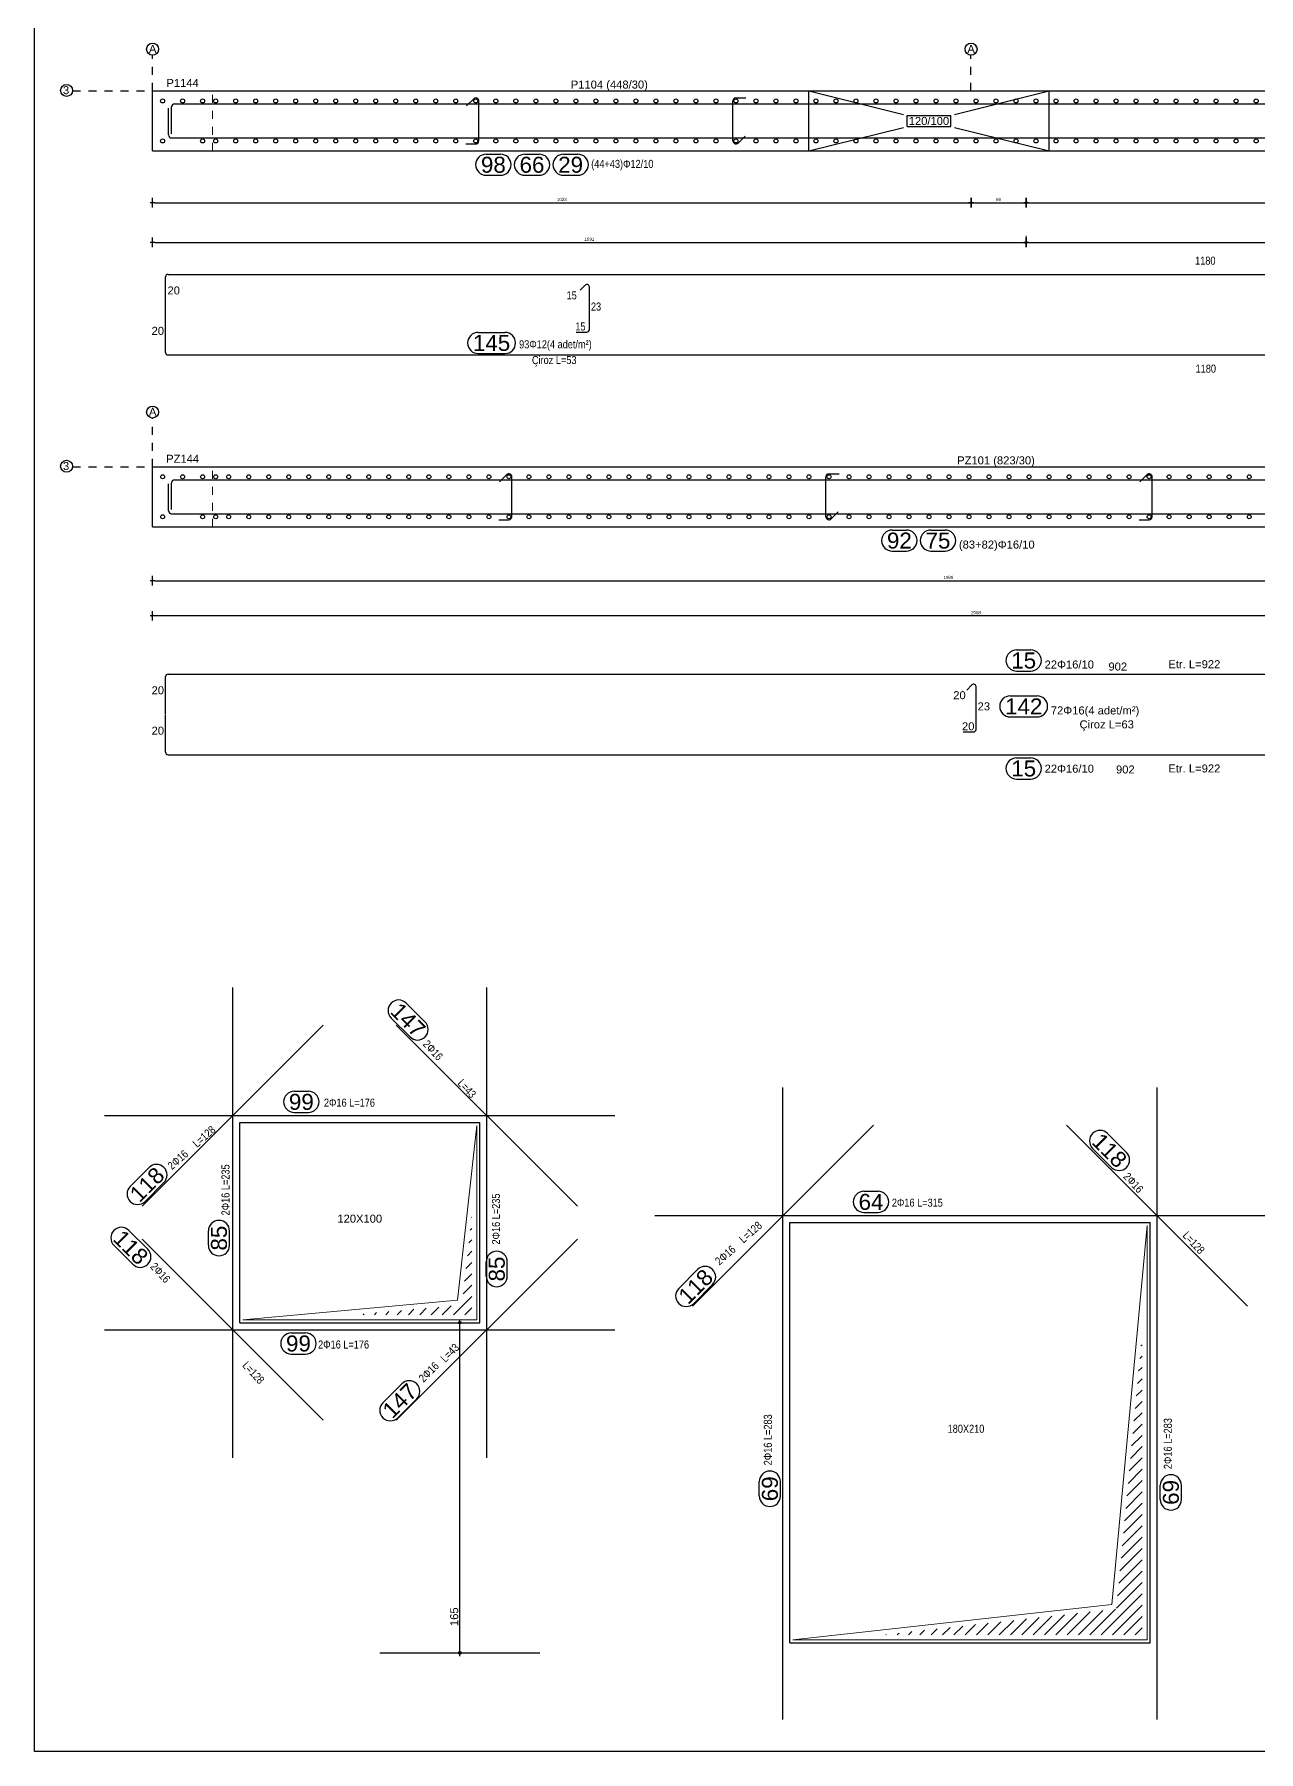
# Model space of a CAD drawing. Header units: metres. Extents: x 419734 to 420376, y 4564732 to 4565123.
# Drawn here: x 419806.01 to 419821.31, y 4564863.97 to 4564885.42 of the extents above; entities that cross this region are included whole.
import ezdxf

# ---------------------------------------------------------------- set-up
doc = ezdxf.new("R2010")
doc.units = ezdxf.units.M
doc.linetypes.add('HIDDEN4', pattern=[0.09375, 0.0625, -0.03125])
doc.linetypes.add('TRATTO-PUNTO', pattern=[1, 0.5, -0.25, 0, -0.25])
doc.layers.get('Defpoints').update_dxf_attribs({"color": 5})
for name, color, linetype in [('07-SIMBOLI', 1, 'Continuous'), ('Standart', 7, 'Continuous'), ('SW_ASSI', 7, 'TRATTO-PUNTO'), ('SW_DIM', 33, 'Continuous'), ('SW_MAGRONE', 2, 'Continuous'), ('SW_SEZIONI-ARMATURA', 3, 'Continuous'), ('SW_SEZIONI_CARPENTERIA', 4, 'Continuous'), ('SW_TXT_TESTI', 1, 'Continuous')]:
    doc.layers.add(name, color=color, linetype=linetype)
doc.styles.add('arial_1_18', font='arial.ttf', dxfattribs={"height": 0.2})
doc.styles.add('SWS', font='ARIALN.TTF')
doc.dimstyles.new('DIM-SW-20_cm', dxfattribs={"dimtxt": 0.04, "dimasz": 0.03, "dimexe": 0.125, "dimexo": 0.125, "dimgap": 0.02, "dimtad": 1, "dimdec": 0, "dimlfac": 100, "dimzin": 1, "dimdsep": 46, "dimtxsty": 'SWS', "dimblk1": 'D', "dimblk2": 'D', "dimsah": 1, "dimcen": 0.003, "dimdle": 0.0625, "dimse1": 1, "dimse2": 1, "dimclrd": 256, "dimclre": 256, "dimclrt": 256, "dimazin": 0, "dimtfac": 0.75, "dimtdec": 0, "dimtmove": 1, "dimatfit": 3, "dimldrblk": 'D', "dimfxl": 0.125, "dimtvp": 1.5, "dimtolj": 1, "dimtzin": 0, "dimarcsym": 0})

# ---------------------------------------------------------------- blocks, each defined once
blk = doc.blocks.new('D')
for p, q in [((-1, 0), (1, 0)), ((0, 2), (0, -2))]:
    blk.add_line(p, q)
at = {"const_width": 0.141}
blk.add_lwpolyline([(0.48, 0.48), (-0.48, -0.48)], dxfattribs=at)
blk = doc.blocks.new('*D1401')
at = {"layer": 'Defpoints', "color": 0, "ltscale": 0.5, "transparency": 16777216}
for p in [(419807.489, 4564878.161), (419807.489, 4564878.159), (419828.066, 4564878.161)]:
    blk.add_point(p, dxfattribs=at)
at = {"layer": 'SW_DIM', "lineweight": -2, "ltscale": 0.5, "transparency": 16777216}
blk.add_line((419828.036, 4564878.159), (419807.519, 4564878.159), dxfattribs=at)
at = {"layer": 'SW_DIM', "lineweight": -2, "ltscale": 0.5, "transparency": 16777216, "xscale": 0.03, "yscale": 0.03, "zscale": 0.03, "rotation": 180}
blk.add_blockref('D', (419807.489, 4564878.159), dxfattribs=at)
at = {"layer": 'SW_DIM', "lineweight": -2, "ltscale": 0.5, "transparency": 16777216, "xscale": 0.03, "yscale": 0.03, "zscale": 0.03}
blk.add_blockref('D', (419828.066, 4564878.159), dxfattribs=at)
at = {"layer": 'SW_DIM', "ltscale": 0.5, "transparency": 16777216, "insert": (419817.777, 4564878.199), "char_height": 0.04, "attachment_point": 5, "style": 'SWS'}
blk.add_mtext('\\A1;2058', dxfattribs=at)
blk = doc.blocks.new('*D1415')
at = {"layer": 'Defpoints', "color": 0, "ltscale": 0.5, "transparency": 16777216}
for p in [(419807.489, 4564879.271), (419827.377, 4564878.597), (419827.377, 4564878.311)]:
    blk.add_point(p, dxfattribs=at)
at = {"layer": 'SW_DIM', "lineweight": -2, "ltscale": 0.5, "transparency": 16777216}
blk.add_line((419807.519, 4564878.597), (419827.347, 4564878.597), dxfattribs=at)
at = {"layer": 'SW_DIM', "lineweight": -2, "ltscale": 0.5, "transparency": 16777216, "xscale": 0.03, "yscale": 0.03, "zscale": 0.03, "rotation": 180}
blk.add_blockref('D', (419807.489, 4564878.597), dxfattribs=at)
at = {"layer": 'SW_DIM', "lineweight": -2, "ltscale": 0.5, "transparency": 16777216, "xscale": 0.03, "yscale": 0.03, "zscale": 0.03}
blk.add_blockref('D', (419827.377, 4564878.597), dxfattribs=at)
at = {"layer": 'SW_DIM', "ltscale": 0.5, "transparency": 16777216, "insert": (419817.433, 4564878.638), "char_height": 0.04, "attachment_point": 5, "style": 'SWS'}
blk.add_mtext('\\A1;1989', dxfattribs=at)
blk = doc.blocks.new('*D1416')
at = {"layer": 'Defpoints', "color": 0, "ltscale": 0.5, "transparency": 16777216}
for p in [(419807.489, 4564883.967), (419817.715, 4564883.321), (419817.715, 4564883.007)]:
    blk.add_point(p, dxfattribs=at)
at = {"layer": 'SW_DIM', "lineweight": -2, "ltscale": 0.5, "transparency": 16777216}
blk.add_line((419807.519, 4564883.321), (419817.685, 4564883.321), dxfattribs=at)
at = {"layer": 'SW_DIM', "lineweight": -2, "ltscale": 0.5, "transparency": 16777216, "xscale": 0.03, "yscale": 0.03, "zscale": 0.03, "rotation": 180}
blk.add_blockref('D', (419807.489, 4564883.321), dxfattribs=at)
at = {"layer": 'SW_DIM', "lineweight": -2, "ltscale": 0.5, "transparency": 16777216, "xscale": 0.03, "yscale": 0.03, "zscale": 0.03}
blk.add_blockref('D', (419817.715, 4564883.321), dxfattribs=at)
at = {"layer": 'SW_DIM', "ltscale": 0.5, "transparency": 16777216, "insert": (419812.602, 4564883.361), "char_height": 0.04, "attachment_point": 5, "style": 'SWS'}
blk.add_mtext('\\A1;1023', dxfattribs=at)
blk = doc.blocks.new('*D1405')
at = {"layer": 'Defpoints', "color": 0, "ltscale": 0.5, "transparency": 16777216}
for p in [(419818.403, 4564883.321), (419817.715, 4564883.007), (419818.403, 4564883.007)]:
    blk.add_point(p, dxfattribs=at)
at = {"layer": 'SW_DIM', "lineweight": -2, "ltscale": 0.5, "transparency": 16777216}
blk.add_line((419817.745, 4564883.321), (419818.373, 4564883.321), dxfattribs=at)
at = {"layer": 'SW_DIM', "lineweight": -2, "ltscale": 0.5, "transparency": 16777216, "xscale": 0.03, "yscale": 0.03, "zscale": 0.03, "rotation": 180}
blk.add_blockref('D', (419817.715, 4564883.321), dxfattribs=at)
at = {"layer": 'SW_DIM', "lineweight": -2, "ltscale": 0.5, "transparency": 16777216, "xscale": 0.03, "yscale": 0.03, "zscale": 0.03}
blk.add_blockref('D', (419818.403, 4564883.321), dxfattribs=at)
at = {"layer": 'SW_DIM', "ltscale": 0.5, "transparency": 16777216, "insert": (419818.059, 4564883.361), "char_height": 0.04, "attachment_point": 5, "style": 'SWS'}
blk.add_mtext('\\A1;69', dxfattribs=at)
blk = doc.blocks.new('*D1406')
at = {"layer": 'Defpoints', "color": 0, "ltscale": 0.5, "transparency": 16777216}
for p in [(419827.377, 4564883.321), (419818.403, 4564883.007), (419827.377, 4564883.007)]:
    blk.add_point(p, dxfattribs=at)
at = {"layer": 'SW_DIM', "lineweight": -2, "ltscale": 0.5, "transparency": 16777216}
blk.add_line((419818.433, 4564883.321), (419827.347, 4564883.321), dxfattribs=at)
at = {"layer": 'SW_DIM', "lineweight": -2, "ltscale": 0.5, "transparency": 16777216, "xscale": 0.03, "yscale": 0.03, "zscale": 0.03, "rotation": 180}
blk.add_blockref('D', (419818.403, 4564883.321), dxfattribs=at)
at = {"layer": 'SW_DIM', "lineweight": -2, "ltscale": 0.5, "transparency": 16777216, "xscale": 0.03, "yscale": 0.03, "zscale": 0.03}
blk.add_blockref('D', (419827.377, 4564883.321), dxfattribs=at)
at = {"layer": 'SW_DIM', "ltscale": 0.5, "transparency": 16777216, "insert": (419822.89, 4564883.361), "char_height": 0.04, "attachment_point": 5, "style": 'SWS'}
blk.add_mtext('\\A1;897', dxfattribs=at)
blk = doc.blocks.new('*D1417')
at = {"layer": 'Defpoints', "color": 0, "ltscale": 0.5, "transparency": 16777216}
for p in [(419807.489, 4564883.967), (419818.403, 4564882.857), (419818.403, 4564882.824)]:
    blk.add_point(p, dxfattribs=at)
at = {"layer": 'SW_DIM', "lineweight": -2, "ltscale": 0.5, "transparency": 16777216}
blk.add_line((419807.519, 4564882.824), (419818.373, 4564882.824), dxfattribs=at)
at = {"layer": 'SW_DIM', "lineweight": -2, "ltscale": 0.5, "transparency": 16777216, "xscale": 0.03, "yscale": 0.03, "zscale": 0.03, "rotation": 180}
blk.add_blockref('D', (419807.489, 4564882.824), dxfattribs=at)
at = {"layer": 'SW_DIM', "lineweight": -2, "ltscale": 0.5, "transparency": 16777216, "xscale": 0.03, "yscale": 0.03, "zscale": 0.03}
blk.add_blockref('D', (419818.403, 4564882.824), dxfattribs=at)
at = {"layer": 'SW_DIM', "ltscale": 0.5, "transparency": 16777216, "insert": (419812.946, 4564882.864), "char_height": 0.04, "attachment_point": 5, "style": 'SWS'}
blk.add_mtext('\\A1;1091', dxfattribs=at)
blk = doc.blocks.new('*D1410')
at = {"layer": 'Defpoints', "color": 0, "ltscale": 0.5, "transparency": 16777216}
for p in [(419828.066, 4564883.171), (419818.403, 4564882.857), (419828.066, 4564882.824)]:
    blk.add_point(p, dxfattribs=at)
at = {"layer": 'SW_DIM', "lineweight": -2, "ltscale": 0.5, "transparency": 16777216}
blk.add_line((419818.433, 4564882.824), (419828.036, 4564882.824), dxfattribs=at)
at = {"layer": 'SW_DIM', "lineweight": -2, "ltscale": 0.5, "transparency": 16777216, "xscale": 0.03, "yscale": 0.03, "zscale": 0.03, "rotation": 180}
blk.add_blockref('D', (419818.403, 4564882.824), dxfattribs=at)
at = {"layer": 'SW_DIM', "lineweight": -2, "ltscale": 0.5, "transparency": 16777216, "xscale": 0.03, "yscale": 0.03, "zscale": 0.03}
blk.add_blockref('D', (419828.066, 4564882.824), dxfattribs=at)
at = {"layer": 'SW_DIM', "ltscale": 0.5, "transparency": 16777216, "insert": (419823.234, 4564882.864), "char_height": 0.04, "attachment_point": 5, "style": 'SWS'}
blk.add_mtext('\\A1;966', dxfattribs=at)

msp = doc.modelspace()

# ---------------------------------------------------------------- linework, layer by layer
at = {"layer": '07-SIMBOLI', "color": 1}
for centre in [(419807.48948, 4564885.23926), (419817.71481, 4564885.23926), (419806.4146, 4564884.72343), (419807.48948, 4564880.70458), (419806.4146, 4564880.0276)]:
    msp.add_circle(centre, 0.075, dxfattribs=at)
at = {"layer": 'Standart', "color": 2}
msp.add_lwpolyline([(419945.91166, 4564863.96691), (419806.01166, 4564863.96691), (419806.01166, 4564906.01358)], dxfattribs=at)
at = {"layer": 'Standart', "color": 1, "linetype": 'HIDDEN4', "lineweight": 5}
for points in [[(419808.23933, 4564883.96705), (419808.23933, 4564884.71705)], [(419808.23933, 4564879.27122), (419808.23933, 4564880.02122)]]:
    msp.add_lwpolyline(points, dxfattribs=at)
at = {"layer": 'Standart', "color": 1, "linetype": 'Continuous', "lineweight": 5}
msp.add_lwpolyline([(419818.40268, 4564882.83205), (419818.40268, 4564882.90705)], dxfattribs=at)
at = {"layer": 'Standart', "color": 2, "linetype": 'Continuous', "lineweight": 5}
for points in [[(419811.29753, 4564869.60656), (419811.54003, 4564871.78906)], [(419811.54003, 4564869.36406), (419811.54003, 4564871.78906)], [(419811.4754, 4564870.64151), (419811.47753, 4564870.64363)], [(419811.45772, 4564870.48236), (419811.47753, 4564870.50216)], [(419819.47253, 4564865.80656), (419819.91503, 4564870.53906)], [(419819.91503, 4564865.36406), (419819.91503, 4564870.53906)], [(419811.42236, 4564870.16406), (419811.47753, 4564870.21923)], [(419811.44004, 4564870.32321), (419811.47753, 4564870.3607)], [(419811.40467, 4564870.00491), (419811.47753, 4564870.07777)], [(419811.36931, 4564869.68661), (419811.47753, 4564869.79484)], [(419811.38699, 4564869.84576), (419811.47753, 4564869.9363)], [(419808.61503, 4564869.36406), (419811.29753, 4564869.60656)], [(419810.96779, 4564869.42656), (419811.06391, 4564869.52269)], [(419811.10926, 4564869.42656), (419811.21944, 4564869.53675)], [(419811.25072, 4564869.42656), (419811.47753, 4564869.65337)], [(419808.61503, 4564869.36406), (419811.54003, 4564869.36406)], [(419810.11899, 4564869.42656), (419810.13076, 4564869.43833)], [(419810.26046, 4564869.42656), (419810.28629, 4564869.45239)], [(419810.40193, 4564869.42656), (419810.44181, 4564869.46645)], [(419810.5434, 4564869.42656), (419810.59734, 4564869.48051)], [(419810.68486, 4564869.42656), (419810.75286, 4564869.49457)], [(419810.82632, 4564869.42656), (419810.90839, 4564869.50863)], [(419811.39219, 4564869.42656), (419811.47753, 4564869.5119)], [(419819.85182, 4564869.19172), (419819.85253, 4564869.19243)], [(419819.82264, 4564868.8796), (419819.85253, 4564868.90949)], [(419819.83723, 4564869.03566), (419819.85253, 4564869.05096)], [(419819.80805, 4564868.72355), (419819.85253, 4564868.76803)], [(419819.77887, 4564868.41143), (419819.85253, 4564868.4851)], [(419819.79346, 4564868.56749), (419819.85253, 4564868.62656)], [(419819.76427, 4564868.25537), (419819.85253, 4564868.34363)], [(419819.73509, 4564867.94326), (419819.85253, 4564868.0607)], [(419819.74968, 4564868.09932), (419819.85253, 4564868.20217)], [(419819.7205, 4564867.7872), (419819.85253, 4564867.91923)], [(419819.69132, 4564867.47509), (419819.85253, 4564867.6363)], [(419819.70591, 4564867.63114), (419819.85253, 4564867.77777)], [(419819.67672, 4564867.31903), (419819.85253, 4564867.49484)], [(419819.64753, 4564867.00691), (419819.85253, 4564867.2119)], [(419819.66213, 4564867.16297), (419819.85253, 4564867.35337)], [(419819.63294, 4564866.85085), (419819.85253, 4564867.07044)], [(419819.60376, 4564866.53874), (419819.85253, 4564866.78751)], [(419819.61835, 4564866.6948), (419819.85253, 4564866.92897)], [(419819.58917, 4564866.38268), (419819.85253, 4564866.64604)], [(419819.55999, 4564866.07057), (419819.85253, 4564866.36311)], [(419819.57458, 4564866.22662), (419819.85253, 4564866.50457)], [(419819.5454, 4564865.91451), (419819.85253, 4564866.22164)], [(419819.34039, 4564865.42656), (419819.85253, 4564865.93871)], [(419819.53081, 4564865.75845), (419819.85253, 4564866.08018)], [(419815.49003, 4564865.36406), (419819.47253, 4564865.80656)], [(419818.49159, 4564865.42656), (419818.72572, 4564865.6607)], [(419818.63305, 4564865.42656), (419818.88487, 4564865.67838)], [(419818.77452, 4564865.42656), (419819.04402, 4564865.69607)], [(419818.91598, 4564865.42656), (419819.20317, 4564865.71375)], [(419819.05745, 4564865.42656), (419819.36232, 4564865.73143)], [(419819.19892, 4564865.42656), (419819.52147, 4564865.74912)], [(419819.48184, 4564865.42656), (419819.85253, 4564865.79724)], [(419816.794, 4564865.42656), (419816.81593, 4564865.4485)], [(419816.93547, 4564865.42656), (419816.97508, 4564865.46618)], [(419817.07692, 4564865.42656), (419817.13423, 4564865.48387)], [(419817.21839, 4564865.42656), (419817.29338, 4564865.50155)], [(419817.35986, 4564865.42656), (419817.45253, 4564865.51923)], [(419817.50133, 4564865.42656), (419817.61168, 4564865.53692)], [(419817.64279, 4564865.42656), (419817.77083, 4564865.5546)], [(419817.78426, 4564865.42656), (419817.92998, 4564865.57228)], [(419817.92572, 4564865.42656), (419818.08913, 4564865.58997)], [(419818.06719, 4564865.42656), (419818.24828, 4564865.60765)], [(419818.20866, 4564865.42656), (419818.40742, 4564865.62533)], [(419818.35012, 4564865.42656), (419818.56657, 4564865.64302)], [(419819.62331, 4564865.42656), (419819.85253, 4564865.65578)], [(419819.76478, 4564865.42656), (419819.85253, 4564865.51431)], [(419815.49003, 4564865.36406), (419819.91503, 4564865.36406)], [(419816.65253, 4564865.42656), (419816.65678, 4564865.43082)]]:
    msp.add_lwpolyline(points, dxfattribs=at)
at = {"layer": 'SW_ASSI', "ltscale": 0.2}
for points in [[(419807.48933, 4564884.71705), (419807.48933, 4564885.16426)], [(419817.71466, 4564884.71705), (419817.71466, 4564885.16426)], [(419806.48933, 4564884.71705), (419807.48933, 4564884.71705)], [(419807.48933, 4564880.02122), (419807.48933, 4564880.62958)], [(419806.48933, 4564880.02122), (419807.48933, 4564880.02122)]]:
    msp.add_lwpolyline(points, dxfattribs=at)
at = {"layer": 'SW_DIM', "linetype": 'Continuous', "lineweight": -3}
for points in [[(419811.30253, 4564869.32656), (419811.39253, 4564869.32656)], [(419811.32753, 4564865.16156), (419811.32753, 4564869.36656)], [(419811.30253, 4564865.20156), (419811.39253, 4564865.20156)]]:
    msp.add_lwpolyline(points, dxfattribs=at)
for centre in [(419811.32753, 4564869.32656), (419811.32753, 4564865.20156)]:
    msp.add_circle(centre, 0.015, dxfattribs=at)
at = {"layer": 'SW_MAGRONE'}
for points in [[(419807.48933, 4564884.71705), (419865.30864, 4564884.71705)], [(419807.48933, 4564883.96705), (419807.48933, 4564884.71705)], [(419815.68933, 4564883.96705), (419815.68933, 4564884.71705)], [(419815.68933, 4564884.71705), (419816.86933, 4564884.42205)], [(419817.50933, 4564884.42205), (419818.68933, 4564884.71705)], [(419818.68933, 4564883.96705), (419818.68933, 4564884.71705)], [(419816.91684, 4564884.41205), (419817.46183, 4564884.41205)], [(419816.91684, 4564884.27205), (419816.91684, 4564884.41205)], [(419817.46183, 4564884.27205), (419817.46183, 4564884.41205)], [(419815.68933, 4564883.96705), (419816.86933, 4564884.26205)], [(419816.91684, 4564884.27205), (419817.46183, 4564884.27205)], [(419817.50933, 4564884.26205), (419818.68933, 4564883.96705)], [(419807.48933, 4564883.96705), (419864.43364, 4564883.96705)], [(419807.48933, 4564880.02122), (419865.30864, 4564880.02122)], [(419807.48933, 4564879.27122), (419807.48933, 4564880.02122)], [(419807.48933, 4564879.27122), (419864.43364, 4564879.27122)]]:
    msp.add_lwpolyline(points, dxfattribs=at)
at = {"layer": 'SW_SEZIONI-ARMATURA'}
for points in [[(419807.76433, 4564884.55455), (419837.15183, 4564884.55455)], [(419811.41277, 4564884.53018), (419811.50116, 4564884.61857)], [(419811.56518, 4564884.09205), (419811.56518, 4564884.59205)], [(419814.74018, 4564884.09205), (419814.74018, 4564884.59205)], [(419814.77768, 4564884.62955), (419814.90268, 4564884.62955)], [(419807.68933, 4564884.16705), (419807.68933, 4564884.50205)], [(419807.72683, 4564884.18205), (419807.72683, 4564884.51705)], [(419807.72683, 4564884.12955), (419865.04614, 4564884.12955)], [(419814.80419, 4564884.06554), (419814.89258, 4564884.15392)], [(419811.40268, 4564884.05455), (419811.52768, 4564884.05455)], [(419811.65774, 4564883.92705), (419811.8365, 4564883.92705)], [(419812.14029, 4564883.92705), (419812.31905, 4564883.92705)], [(419812.62284, 4564883.92705), (419812.8016, 4564883.92705)], [(419811.65774, 4564883.66305), (419811.8365, 4564883.66305)], [(419812.14029, 4564883.66305), (419812.31905, 4564883.66305)], [(419812.62284, 4564883.66305), (419812.8016, 4564883.66305)], [(419807.68183, 4564882.42455), (419837.15183, 4564882.42455)], [(419807.65183, 4564881.92455), (419807.65183, 4564882.39455)], [(419812.8311, 4564882.22715), (419812.89479, 4564882.29084)], [(419812.94601, 4564881.73455), (419812.94601, 4564882.26963)], [(419807.65183, 4564881.44955), (419807.65183, 4564881.91955)], [(419811.55738, 4564881.70059), (419811.89152, 4564881.70059)], [(419812.78351, 4564881.70455), (419812.91601, 4564881.70455)], [(419807.68183, 4564881.41955), (419837.16429, 4564881.41955)], [(419811.55738, 4564881.43659), (419811.89152, 4564881.43659)], [(419807.76433, 4564879.85872), (419830.21054, 4564879.85872)], [(419811.8256, 4564879.83435), (419811.91399, 4564879.92274)], [(419811.97801, 4564879.39622), (419811.97801, 4564879.89622)], [(419815.90301, 4564879.39622), (419815.90301, 4564879.89622)], [(419815.94051, 4564879.93372), (419816.06551, 4564879.93372)], [(419819.8256, 4564879.83435), (419819.91399, 4564879.92274)], [(419819.97801, 4564879.39622), (419819.97801, 4564879.89622)], [(419807.68933, 4564879.47122), (419807.68933, 4564879.80622)], [(419807.72683, 4564879.48622), (419807.72683, 4564879.82122)], [(419807.72683, 4564879.43372), (419830.21054, 4564879.43372)], [(419815.96702, 4564879.36971), (419816.05541, 4564879.45809)], [(419811.81551, 4564879.35872), (419811.94051, 4564879.35872)], [(419816.73043, 4564879.23122), (419816.90919, 4564879.23122)], [(419817.21298, 4564879.23122), (419817.39174, 4564879.23122)], [(419819.81551, 4564879.35872), (419819.94051, 4564879.35872)], [(419816.73043, 4564878.96722), (419816.90919, 4564878.96722)], [(419817.21298, 4564878.96722), (419817.39174, 4564878.96722)], [(419818.28383, 4564877.73272), (419818.46259, 4564877.73272)], [(419818.28383, 4564877.46872), (419818.46259, 4564877.46872)], [(419807.65183, 4564876.92872), (419807.65183, 4564877.39872)], [(419807.68183, 4564877.42872), (419830.21054, 4564877.42872)], [(419817.66251, 4564877.23132), (419817.72621, 4564877.29501)], [(419817.77742, 4564876.73872), (419817.77742, 4564877.2738)], [(419818.20614, 4564877.15892), (419818.54028, 4564877.15892)], [(419807.65183, 4564876.45372), (419807.65183, 4564876.92372)], [(419818.20614, 4564876.89492), (419818.54028, 4564876.89492)], [(419817.61492, 4564876.70872), (419817.74742, 4564876.70872)], [(419807.68183, 4564876.42372), (419830.21054, 4564876.42372)], [(419818.28383, 4564876.38372), (419818.46259, 4564876.38372)], [(419818.28383, 4564876.11972), (419818.46259, 4564876.11972)], [(419808.49003, 4564867.63906), (419808.49003, 4564873.51406)], [(419811.66503, 4564867.63906), (419811.66503, 4564873.51406)], [(419810.89333, 4564873.08378), (419810.65706, 4564873.32006)], [(419807.35866, 4564870.78269), (419809.6214, 4564873.04543)], [(419810.70666, 4564872.8971), (419810.47038, 4564873.13338)], [(419812.7964, 4564870.78269), (419810.53366, 4564873.04543)], [(419809.25827, 4564872.21806), (419809.43703, 4564872.21806)], [(419815.36503, 4564864.36887), (419815.36503, 4564872.26406)], [(419820.04003, 4564864.36887), (419820.04003, 4564872.26406)], [(419806.89003, 4564871.91406), (419813.26503, 4564871.91406)], [(419809.25827, 4564871.95406), (419809.43703, 4564871.95406)], [(419814.23366, 4564869.53269), (419816.4964, 4564871.79543)], [(419821.1714, 4564869.53269), (419818.90866, 4564871.79543)], [(419819.6576, 4564871.4543), (419819.42132, 4564871.69058)], [(419819.47092, 4564871.26762), (419819.23465, 4564871.5039)], [(419807.20851, 4564871.02926), (419807.44479, 4564871.26554)], [(419807.39519, 4564870.84258), (419807.63147, 4564871.07886)], [(419816.37621, 4564870.96806), (419816.55497, 4564870.96806)], [(419813.76503, 4564870.66406), (419821.64003, 4564870.66406)], [(419816.37621, 4564870.70406), (419816.55497, 4564870.70406)], [(419807.42879, 4564870.24373), (419807.19251, 4564870.48001)], [(419808.18603, 4564870.29415), (419808.18603, 4564870.47291)], [(419808.45003, 4564870.29415), (419808.45003, 4564870.47291)], [(419807.24212, 4564870.05706), (419807.00584, 4564870.29333)], [(419807.35866, 4564870.37043), (419809.6214, 4564868.10769)], [(419810.53366, 4564868.10769), (419812.7964, 4564870.37043)], [(419811.65715, 4564869.908), (419811.65715, 4564870.08676)], [(419811.92115, 4564869.908), (419811.92115, 4564870.08676)], [(419814.06291, 4564869.7548), (419814.29919, 4564869.99108)], [(419814.24958, 4564869.56812), (419814.48586, 4564869.8044)], [(419806.89003, 4564869.23906), (419813.26503, 4564869.23906)], [(419809.22211, 4564869.19906), (419809.40088, 4564869.19906)], [(419809.22211, 4564868.93506), (419809.40088, 4564868.93506)], [(419810.36637, 4564868.32605), (419810.60265, 4564868.56233)], [(419810.55305, 4564868.13938), (419810.78933, 4564868.37565)], [(419815.06969, 4564867.16189), (419815.06969, 4564867.34065)], [(419815.33369, 4564867.16189), (419815.33369, 4564867.34065)], [(419820.08003, 4564867.11636), (419820.08003, 4564867.29513)], [(419820.34403, 4564867.11636), (419820.34403, 4564867.29513)]]:
    msp.add_lwpolyline(points, dxfattribs=at)
for centre in [(419807.61433, 4564884.59205), (419807.86433, 4564884.59205), (419808.11433, 4564884.59205), (419808.27768, 4564884.59205), (419808.52768, 4564884.59205), (419808.77768, 4564884.59205), (419809.02768, 4564884.59205), (419809.27768, 4564884.59205), (419809.52768, 4564884.59205), (419809.77768, 4564884.59205), (419810.02768, 4564884.59205), (419810.27768, 4564884.59205), (419810.52768, 4564884.59205), (419810.77768, 4564884.59205), (419811.02768, 4564884.59205), (419811.27768, 4564884.59205), (419811.52768, 4564884.59205), (419811.77768, 4564884.59205), (419812.02768, 4564884.59205), (419812.27768, 4564884.59205), (419812.52768, 4564884.59205), (419812.77768, 4564884.59205), (419813.02768, 4564884.59205), (419813.27768, 4564884.59205), (419813.52768, 4564884.59205), (419813.77768, 4564884.59205), (419814.02768, 4564884.59205), (419814.27768, 4564884.59205), (419814.52768, 4564884.59205), (419814.77768, 4564884.59205), (419815.02768, 4564884.59205), (419815.27768, 4564884.59205), (419815.52768, 4564884.59205), (419815.77768, 4564884.59205), (419816.02768, 4564884.59205), (419816.27768, 4564884.59205), (419816.52768, 4564884.59205), (419816.77768, 4564884.59205), (419817.02768, 4564884.59205), (419817.27768, 4564884.59205), (419817.52768, 4564884.59205), (419817.77768, 4564884.59205), (419818.02768, 4564884.59205), (419818.27768, 4564884.59205), (419818.52768, 4564884.59205), (419818.77768, 4564884.59205), (419819.02768, 4564884.59205), (419819.27768, 4564884.59205), (419819.52768, 4564884.59205), (419819.77768, 4564884.59205), (419820.02768, 4564884.59205), (419820.27768, 4564884.59205), (419820.52768, 4564884.59205), (419820.77768, 4564884.59205), (419821.02768, 4564884.59205), (419821.27768, 4564884.59205), (419807.61433, 4564884.09205), (419808.11433, 4564884.09205), (419808.27768, 4564884.09205), (419808.52768, 4564884.09205), (419808.77768, 4564884.09205), (419809.02768, 4564884.09205), (419809.27768, 4564884.09205), (419809.52768, 4564884.09205), (419809.77768, 4564884.09205), (419810.02768, 4564884.09205), (419810.27768, 4564884.09205), (419810.52768, 4564884.09205), (419810.77768, 4564884.09205), (419811.02768, 4564884.09205), (419811.27768, 4564884.09205), (419811.52768, 4564884.09205), (419811.77768, 4564884.09205), (419812.02768, 4564884.09205), (419812.27768, 4564884.09205), (419812.52768, 4564884.09205), (419812.77768, 4564884.09205), (419813.02768, 4564884.09205), (419813.27768, 4564884.09205), (419813.52768, 4564884.09205), (419813.77768, 4564884.09205), (419814.02768, 4564884.09205), (419814.27768, 4564884.09205), (419814.52768, 4564884.09205), (419814.77768, 4564884.09205), (419815.02768, 4564884.09205), (419815.27768, 4564884.09205), (419815.52768, 4564884.09205), (419815.77768, 4564884.09205), (419816.02768, 4564884.09205), (419816.27768, 4564884.09205), (419816.52768, 4564884.09205), (419816.77768, 4564884.09205), (419817.02768, 4564884.09205), (419817.27768, 4564884.09205), (419817.52768, 4564884.09205), (419817.77768, 4564884.09205), (419818.02768, 4564884.09205), (419818.27768, 4564884.09205), (419818.52768, 4564884.09205), (419818.77768, 4564884.09205), (419819.02768, 4564884.09205), (419819.27768, 4564884.09205), (419819.52768, 4564884.09205), (419819.77768, 4564884.09205), (419820.02768, 4564884.09205), (419820.27768, 4564884.09205), (419820.52768, 4564884.09205), (419820.77768, 4564884.09205), (419821.02768, 4564884.09205), (419821.27768, 4564884.09205), (419807.61433, 4564879.89622), (419807.86433, 4564879.89622), (419808.11433, 4564879.89622), (419808.27742, 4564879.89622), (419808.44051, 4564879.89622), (419808.69051, 4564879.89622), (419808.94051, 4564879.89622), (419809.19051, 4564879.89622), (419809.44051, 4564879.89622), (419809.69051, 4564879.89622), (419809.94051, 4564879.89622), (419810.19051, 4564879.89622), (419810.44051, 4564879.89622), (419810.69051, 4564879.89622), (419810.94051, 4564879.89622), (419811.19051, 4564879.89622), (419811.44051, 4564879.89622), (419811.69051, 4564879.89622), (419811.94051, 4564879.89622), (419812.19051, 4564879.89622), (419812.44051, 4564879.89622), (419812.69051, 4564879.89622), (419812.94051, 4564879.89622), (419813.19051, 4564879.89622), (419813.44051, 4564879.89622), (419813.69051, 4564879.89622), (419813.94051, 4564879.89622), (419814.19051, 4564879.89622), (419814.44051, 4564879.89622), (419814.69051, 4564879.89622), (419814.94051, 4564879.89622), (419815.19051, 4564879.89622), (419815.44051, 4564879.89622), (419815.69051, 4564879.89622), (419815.94051, 4564879.89622), (419816.19051, 4564879.89622), (419816.44051, 4564879.89622), (419816.69051, 4564879.89622), (419816.94051, 4564879.89622), (419817.19051, 4564879.89622), (419817.44051, 4564879.89622), (419817.69051, 4564879.89622), (419817.94051, 4564879.89622), (419818.19051, 4564879.89622), (419818.44051, 4564879.89622), (419818.69051, 4564879.89622), (419818.94051, 4564879.89622), (419819.19051, 4564879.89622), (419819.44051, 4564879.89622), (419819.69051, 4564879.89622), (419819.94051, 4564879.89622), (419820.19051, 4564879.89622), (419820.44051, 4564879.89622), (419820.69051, 4564879.89622), (419820.94051, 4564879.89622), (419821.19051, 4564879.89622), (419807.61433, 4564879.39622), (419808.11433, 4564879.39622), (419808.27742, 4564879.39622), (419808.44051, 4564879.39622), (419808.69051, 4564879.39622), (419808.94051, 4564879.39622), (419809.19051, 4564879.39622), (419809.44051, 4564879.39622), (419809.69051, 4564879.39622), (419809.94051, 4564879.39622), (419810.19051, 4564879.39622), (419810.44051, 4564879.39622), (419810.69051, 4564879.39622), (419810.94051, 4564879.39622), (419811.19051, 4564879.39622), (419811.44051, 4564879.39622), (419811.69051, 4564879.39622), (419811.94051, 4564879.39622), (419812.19051, 4564879.39622), (419812.44051, 4564879.39622), (419812.69051, 4564879.39622), (419812.94051, 4564879.39622), (419813.19051, 4564879.39622), (419813.44051, 4564879.39622), (419813.69051, 4564879.39622), (419813.94051, 4564879.39622), (419814.19051, 4564879.39622), (419814.44051, 4564879.39622), (419814.69051, 4564879.39622), (419814.94051, 4564879.39622), (419815.19051, 4564879.39622), (419815.44051, 4564879.39622), (419815.69051, 4564879.39622), (419815.94051, 4564879.39622), (419816.19051, 4564879.39622), (419816.44051, 4564879.39622), (419816.69051, 4564879.39622), (419816.94051, 4564879.39622), (419817.19051, 4564879.39622), (419817.44051, 4564879.39622), (419817.69051, 4564879.39622), (419817.94051, 4564879.39622), (419818.19051, 4564879.39622), (419818.44051, 4564879.39622), (419818.69051, 4564879.39622), (419818.94051, 4564879.39622), (419819.19051, 4564879.39622), (419819.44051, 4564879.39622), (419819.69051, 4564879.39622), (419819.94051, 4564879.39622), (419820.19051, 4564879.39622), (419820.44051, 4564879.39622), (419820.69051, 4564879.39622), (419820.94051, 4564879.39622), (419821.19051, 4564879.39622)]:
    msp.add_circle(centre, 0.025, dxfattribs=at)
for centre, radius, start, end in [((419807.76433, 4564884.51705), 0.0375, 90, 180), ((419811.52768, 4564884.59205), 0.0375, 0, 135), ((419814.77768, 4564884.59205), 0.0375, 90, 180), ((419807.72683, 4564884.16705), 0.0375, 180, 270), ((419811.65774, 4564883.79505), 0.132, 90, 270), ((419811.52768, 4564884.09205), 0.0375, 270, 0), ((419811.8365, 4564883.79505), 0.132, 270, 90), ((419812.14029, 4564883.79505), 0.132, 90, 270), ((419812.31905, 4564883.79505), 0.132, 270, 90), ((419812.62284, 4564883.79505), 0.132, 90, 270), ((419812.8016, 4564883.79505), 0.132, 270, 90), ((419814.77768, 4564884.09205), 0.0375, 180, 315), ((419807.68183, 4564882.39455), 0.03, 90, 180), ((419812.91601, 4564882.26963), 0.03, 0, 135), ((419811.55738, 4564881.56859), 0.132, 90, 270), ((419811.89152, 4564881.56859), 0.132, 270, 90), ((419812.91601, 4564881.73455), 0.03, 270, 0), ((419807.68183, 4564881.44955), 0.03, 180, 270), ((419807.76433, 4564879.82122), 0.0375, 90, 180), ((419811.94051, 4564879.89622), 0.0375, 0, 135), ((419815.94051, 4564879.89622), 0.0375, 90, 180), ((419819.94051, 4564879.89622), 0.0375, 0, 135), ((419807.72683, 4564879.47122), 0.0375, 180, 270), ((419811.94051, 4564879.39622), 0.0375, 270, 0), ((419815.94051, 4564879.39622), 0.0375, 180, 315), ((419819.94051, 4564879.39622), 0.0375, 270, 0), ((419816.73043, 4564879.09922), 0.132, 90, 270), ((419816.90919, 4564879.09922), 0.132, 270, 90), ((419817.21298, 4564879.09922), 0.132, 90, 270), ((419817.39174, 4564879.09922), 0.132, 270, 90), ((419818.28383, 4564877.60072), 0.132, 90, 270), ((419818.46259, 4564877.60072), 0.132, 270, 90), ((419807.68183, 4564877.39872), 0.03, 90, 180), ((419817.74742, 4564877.2738), 0.03, 0, 135), ((419818.20614, 4564877.02692), 0.132, 90, 270), ((419818.54028, 4564877.02692), 0.132, 270, 90), ((419817.74742, 4564876.73872), 0.03, 270, 0), ((419807.68183, 4564876.45372), 0.03, 180, 270), ((419818.28383, 4564876.25172), 0.132, 90, 270), ((419818.46259, 4564876.25172), 0.132, 270, 90), ((419810.56372, 4564873.22672), 0.132, 45, 225), ((419810.79999, 4564872.99044), 0.132, 225, 45), ((419809.25827, 4564872.08606), 0.132, 90, 270), ((419809.43703, 4564872.08606), 0.132, 270, 90), ((419819.32798, 4564871.59724), 0.132, 45, 225), ((419819.56426, 4564871.36096), 0.132, 225, 45), ((419807.53813, 4564871.1722), 0.132, 315, 135), ((419807.30185, 4564870.93592), 0.132, 135, 315), ((419816.37621, 4564870.83606), 0.132, 90, 270), ((419816.55497, 4564870.83606), 0.132, 270, 90), ((419808.31803, 4564870.47291), 0.132, 0, 180), ((419807.09918, 4564870.38667), 0.132, 45, 225), ((419807.33545, 4564870.15039), 0.132, 225, 45), ((419808.31803, 4564870.29415), 0.132, 180, 0), ((419811.78915, 4564870.08676), 0.132, 0, 180), ((419814.39252, 4564869.89774), 0.132, 315, 135), ((419811.78915, 4564869.908), 0.132, 180, 0), ((419814.15625, 4564869.66146), 0.132, 135, 315), ((419809.22211, 4564869.06706), 0.132, 90, 270), ((419809.40088, 4564869.06706), 0.132, 270, 90), ((419810.69599, 4564868.46899), 0.132, 315, 135), ((419810.45971, 4564868.23271), 0.132, 135, 315), ((419815.20169, 4564867.34065), 0.132, 0, 180), ((419820.21203, 4564867.29513), 0.132, 0, 180), ((419815.20169, 4564867.16189), 0.132, 180, 0), ((419820.21203, 4564867.11636), 0.132, 180, 0)]:
    msp.add_arc(centre, radius, start, end, dxfattribs=at)
at = {"layer": 'SW_SEZIONI_CARPENTERIA'}
for points in [[(419808.57753, 4564869.32656), (419808.57753, 4564871.82656)], [(419808.57753, 4564871.82656), (419811.57753, 4564871.82656)], [(419811.57753, 4564869.32656), (419811.57753, 4564871.82656)], [(419815.45253, 4564865.32656), (419815.45253, 4564870.57656)], [(419815.45253, 4564870.57656), (419819.95253, 4564870.57656)], [(419819.95253, 4564865.32656), (419819.95253, 4564870.57656)], [(419808.57753, 4564869.32656), (419811.57753, 4564869.32656)], [(419815.45253, 4564865.32656), (419819.95253, 4564865.32656)], [(419810.32753, 4564865.20156), (419812.32753, 4564865.20156)]]:
    msp.add_lwpolyline(points, dxfattribs=at)

# ---------------------------------------------------------------- texts
at = {"layer": 'Standart', "color": 1, "linetype": 'Continuous', "lineweight": 5, "style": 'arial_1_18'}
for s, p in [('P1144', (419807.66238, 4564884.76705)), ('P1104 (448/30)', (419812.71449, 4564884.74705)), ('PZ144', (419807.65856, 4564880.07122)), ('PZ101 (823/30)', (419817.54208, 4564880.05122))]:
    msp.add_text(s, height=0.1, rotation=0, dxfattribs=at).set_placement(p)
at = {"layer": 'Standart', "color": 2, "linetype": 'Continuous', "lineweight": 5, "style": 'arial_1_18'}
msp.add_text('120/100', height=0.1, dxfattribs=at).set_placement((419816.93684, 4564884.29205))
at = {"layer": 'Standart', "color": 3, "linetype": 'Continuous', "lineweight": 5, "style": 'arial_1_18'}
for s, p in [('98', (419811.59174, 4564883.69505)), ('66', (419812.07429, 4564883.69505)), ('29', (419812.55684, 4564883.69505)), ('145', (419811.49138, 4564881.46859)), ('92', (419816.66443, 4564878.99922)), ('75', (419817.14698, 4564878.99922)), ('15', (419818.21783, 4564877.50072)), ('142', (419818.14014, 4564876.92692)), ('15', (419818.21783, 4564876.15172)), ('99', (419809.19227, 4564871.98606)), ('64', (419816.31021, 4564870.73606)), ('99', (419809.15611, 4564868.96706))]:
    msp.add_text(s, height=0.2, dxfattribs=at).set_placement(p)
at = {"layer": 'Standart', "color": 1, "linetype": 'Continuous', "lineweight": 5, "style": 'arial_1_18'}
for s, p in [('20', (419807.67535, 4564882.17455)), ('20', (419807.47645, 4564881.66955)), ('(83+82)Φ16/10', (419817.56364, 4564878.99922)), ('22Φ16/10', (419818.63449, 4564877.50072)), ('902', (419819.43214, 4564877.47518)), ('Etr. L=922', (419820.18112, 4564877.50447)), ('20', (419807.47645, 4564877.17872)), ('20', (419817.49299, 4564877.11718)), ('23', (419817.79742, 4564876.97747)), ('20', (419817.60204, 4564876.72872)), ('72Φ16(4 adet/m²)', (419818.71218, 4564876.92692)), ('Çiroz L=63', (419819.07069, 4564876.75228)), ('20', (419807.47645, 4564876.67372)), ('22Φ16/10', (419818.63449, 4564876.19908)), ('902', (419819.52619, 4564876.18915)), ('Etr. L=922', (419820.18112, 4564876.20172))]:
    msp.add_text(s, height=0.1, dxfattribs=at).set_placement(p)
at = {"layer": 'Standart', "color": 3, "linetype": 'Continuous', "lineweight": 5, "style": 'arial_1_18'}
for s, rotation, p in [('147', 315, (419810.44634, 4564873.20268)), ('118', 315, (419819.2106, 4564871.5732)), ('118', 45, (419807.32589, 4564870.81854)), ('118', 315, (419806.9818, 4564870.36263)), ('85', 90, (419808.41803, 4564870.22815)), ('85', 90, (419811.88915, 4564869.842)), ('118', 45, (419814.18029, 4564869.54408)), ('147', 45, (419810.48375, 4564868.11533)), ('69', 90, (419815.30169, 4564867.09589)), ('69', 90, (419820.31203, 4564867.05036))]:
    msp.add_text(s, height=0.2, rotation=rotation, dxfattribs=at).set_placement(p)
at = {"layer": 'Standart', "color": 2, "linetype": 'Continuous', "lineweight": -3, "style": 'arial_1_18'}
msp.add_text('120X100', height=0.1, dxfattribs=at).set_placement((419809.79789, 4564870.57656))
msp.add_text('165', height=0.1, rotation=90, dxfattribs=at).set_placement((419811.30753, 4564865.53656))
at = {"layer": 'SW_TXT_TESTI', "linetype": 'Continuous', "lineweight": -3, "style": 'arial_1_18'}
for s, p in [('A', (419807.44396, 4564885.1925)), ("A'", (419817.66929, 4564885.1925)), ('3', (419806.36908, 4564884.67667)), ('A', (419807.44396, 4564880.65783)), ('3', (419806.36908, 4564879.98084))]:
    msp.add_text(s, height=0.1, dxfattribs=at).set_placement(p)
at = {"layer": 'SW_TXT_TESTI', "style": 'SWS'}
for s, p in [('(44+43)Φ12/10', (419812.96944, 4564883.75567)), ('1180', (419820.51496, 4564882.54655)), ('15', (419812.66158, 4564882.11301)), ('23', (419812.96601, 4564881.9733)), ('15', (419812.77062, 4564881.72455)), ('93Φ12(4 adet/m²)', (419812.06837, 4564881.50148)), ('Çiroz L=53', (419812.22857, 4564881.30481)), ('1180', (419820.52119, 4564881.19755)), ('2Φ16 L=176', (419809.62977, 4564872.02607)), ('2Φ16 L=315', (419816.72595, 4564870.77667)), ('2Φ16 L=176', (419809.55671, 4564869.00406)), ('180X210', (419817.42289, 4564867.95156))]:
    msp.add_text(s, height=0.1, dxfattribs=at).set_placement(p)
for s, rotation, p in [('2Φ16', 313.04713, (419810.85875, 4564872.80032)), ('L=43', 313.04713, (419811.29157, 4564872.31161)), ('L=128', 41.409861, (419808.04425, 4564871.50836)), ('2Φ16', 41.409861, (419807.73119, 4564871.23108)), ('2Φ16 L=235', 90, (419808.45003, 4564870.66715)), ('2Φ16', 313.04713, (419819.61009, 4564871.14521)), ('2Φ16 L=235', 90, (419811.82921, 4564870.30319)), ('L=128', 41.409861, (419814.87221, 4564870.31324)), ('L=128', 313.04713, (419820.35116, 4564870.4095)), ('2Φ16', 41.409861, (419814.57108, 4564870.03915)), ('2Φ16', 313.04713, (419807.45195, 4564870.02048)), ('L=43', 44.834353, (419811.14628, 4564868.82364)), ('L=128', 313.04713, (419808.60317, 4564868.78651)), ('2Φ16', 44.834353, (419810.87415, 4564868.57494)), ('2Φ16 L=283', 90, (419815.22613, 4564867.54486)), ('2Φ16 L=283', 90, (419820.22337, 4564867.49712))]:
    msp.add_text(s, height=0.1, rotation=rotation, dxfattribs=at).set_placement(p)

# ---------------------------------------------------------------- dimensions: what is measured, and where the dimension line sits
at = {"layer": 'SW_DIM', "ltscale": 0.5}
for base, p1, p2, picture, middle in [((419817.71466, 4564883.3207), (419807.48933, 4564883.96705), (419817.71466, 4564883.00705), '*D1416', (419812.602, 4564883.36112)), ((419818.40268, 4564882.82385), (419807.48933, 4564883.96705), (419818.40268, 4564882.85705), '*D1417', (419812.94601, 4564882.86427)), ((419818.40268, 4564883.3207), (419817.71466, 4564883.00705), (419818.40268, 4564883.00705), '*D1405', (419818.05867, 4564883.36112)), ((419827.37749, 4564883.3207), (419818.40268, 4564883.00705), (419827.37749, 4564883.00705), '*D1406', (419822.89008, 4564883.36112)), ((419828.06551, 4564882.82385), (419818.40268, 4564882.85705), (419828.06551, 4564883.1707), '*D1410', (419823.23409, 4564882.86427)), ((419827.37749, 4564878.59747), (419807.48933, 4564879.27122), (419827.37749, 4564878.31122), '*D1415', (419817.43341, 4564878.63789)), ((419807.48933, 4564878.15881), (419828.06551, 4564878.16122), (419807.48933, 4564878.16122), '*D1401', (419817.77742, 4564878.19923))]:
    dim = msp.add_linear_dim(base=base, p1=p1, p2=p2, dimstyle='DIM-SW-20_cm', dxfattribs=at)
    dim.commit()
    dim.dimension.update_dxf_attribs({"geometry": picture, "text_midpoint": middle})

doc.saveas('drawing.dxf')
